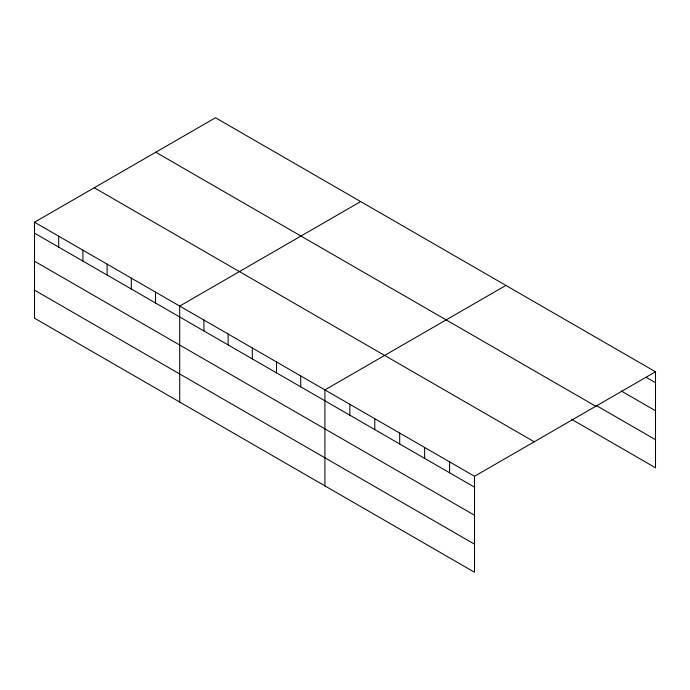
<?xml version="1.0" encoding="UTF-8"?>
<svg xmlns="http://www.w3.org/2000/svg" width="690" height="690" viewBox="0 0 690 690"><rect width="100%" height="100%" fill="white"/><g stroke="black" fill="none" stroke-linecap="round" stroke-linejoin="round"><path stroke-width="1.03" d="M34.5 222.232L474.513 476.273L474.513 572.252L34.5 318.211L34.5 222.232L215.487 117.749L655.5 371.789L655.5 467.768L571.467 419.244M360.689 201.575L179.702 306.067L179.702 402.046M505.891 285.41L324.912 389.902L324.912 485.881M474.513 476.273L655.5 371.789M646.263 377.352L655.5 382.683M621.328 391.032L655.5 410.757M596.393 405.565L655.5 439.685M155.759 152.223L595.772 406.263M94.228 187.758L534.241 441.79M34.5 233.134L474.513 487.175M34.5 261.208L474.513 515.249M34.5 290.136L474.513 544.177M449.578 461.877L449.578 472.779M424.643 447.482L424.643 458.384M399.708 433.087L399.708 443.989M374.782 418.692L374.782 429.594M349.847 404.297L349.847 415.19M300.711 375.929L300.711 386.823M276.509 361.957L276.509 372.85M252.307 347.984L252.307 358.878M228.105 334.012L228.105 344.914M203.904 320.039L203.904 330.941M155.5 292.094L155.5 302.996M131.307 278.122L131.307 289.024M107.105 264.149L107.105 275.051M82.904 250.177L82.904 261.079M58.702 236.204L58.702 247.106"/></g></svg>
